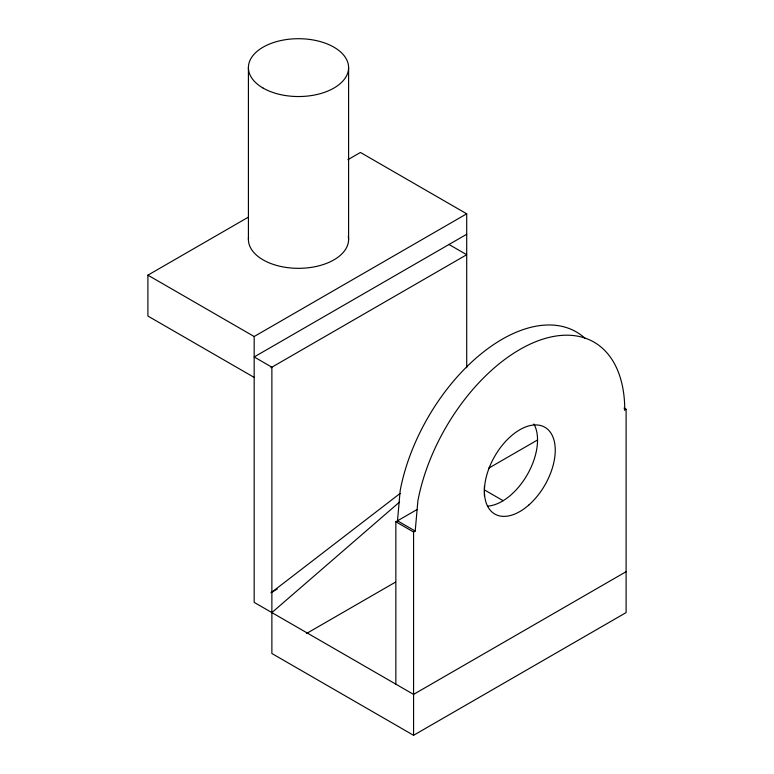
<?xml version="1.0" encoding="UTF-8"?>
<svg xmlns="http://www.w3.org/2000/svg" width="774" height="774" viewBox="0 0 774 774"><rect width="100%" height="100%" fill="white"/><g stroke="black" fill="none" stroke-linecap="round" stroke-linejoin="round"><path stroke-width="1.16" d="M395.853 684.177L395.853 521.773L413.568 531.999L415.203 531.051L417.873 500.942A148.385 85.672 -60 0 1 531.061 343.704A148.385 85.672 -60 0 1 624.724 407.221L624.454 410.239L626.098 409.291L626.098 612.602L413.568 735.3L271.877 653.498L271.877 367.186L254.172 356.959L466.703 234.261M271.877 612.602L399.577 502.007M271.877 592.149L400.168 493.396M254.172 377.412L147.902 316.063L147.902 275.157L248.415 217.136M347.874 159.715L360.432 152.459L466.703 213.808L466.703 367.795M147.902 275.157L254.172 336.516L466.703 213.808M270.919 367.747L466.703 254.714L448.988 244.487M270.919 592.7L277.198 589.072M395.853 521.773L417.118 509.495M488.578 468.241L537.543 439.971M306.427 633.548L395.417 582.174M626.098 571.696L413.568 694.394L254.172 602.375L254.172 336.516M624.008 408.091L626.098 409.291M484.408 489.894L503.158 500.72M415.203 531.051L397.497 520.825L400.158 490.716A148.385 85.672 -60 0 1 480.286 354.531A148.385 85.672 -60 0 1 585.173 338.441M484.408 486.285L484.408 495.911M413.568 531.999L413.568 735.3M348.6 67.619L348.6 239.408M248.415 67.619L248.415 239.408M348.281 236.176A50.097 28.919 0 0 1 299.441 268.326A50.097 28.919 0 0 1 248.551 237.25M533.886 423.978A50.097 28.919 -60 0 1 527.578 474.172A50.097 28.919 -60 0 1 487.494 506.119M529 504.861A50.097 28.919 -60 0 0 544.877 427.267A50.097 28.919 -60 0 0 485.617 479.812A50.097 28.919 -60 0 0 529 504.861M263.083 88.072A50.097 28.919 0 0 0 346.887 75.107A50.097 28.919 0 0 0 285.538 39.687A50.097 28.919 0 0 0 263.083 88.072"/></g></svg>
